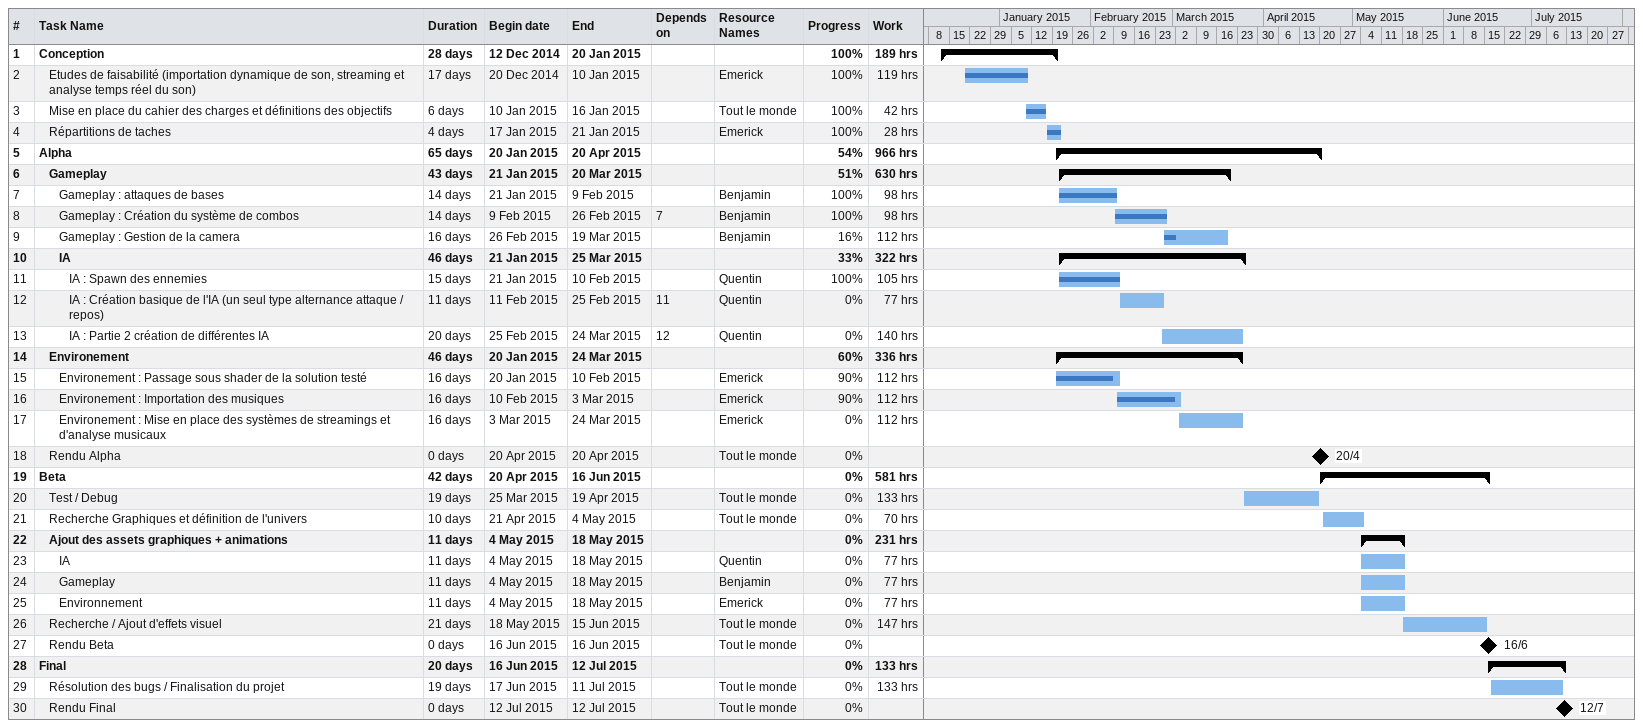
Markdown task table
| ID | Level | Task | Duration | Start | Finish | Predecessors | Resources | % complete | Work (h) |
|---|---|---|---|---|---|---|---|---|---|
| 1 | 1 | **Conception** | 28d | 2014-12-12 | 2015-01-20 |  |  | 100 | 189 |
| 2 | 2 | Etudes de faisabilité (importation dynamique de son, streaming et analyse temps réel du son) | 17d | 2014-12-20 | 2015-01-10 |  | Emerick | 100 | 119 |
| 3 | 2 | Mise en place du cahier des charges et définitions des objectifs | 6d | 2015-01-10 | 2015-01-16 |  | Tout le monde | 100 | 42 |
| 4 | 2 | Répartitions de taches | 4d | 2015-01-17 | 2015-01-21 |  | Emerick | 100 | 28 |
| 5 | 1 | **Alpha** | 65d | 2015-01-20 | 2015-04-20 |  |  | 54 | 966 |
| 6 | 2 | **Gameplay** | 43d | 2015-01-21 | 2015-03-20 |  |  | 51 | 630 |
| 7 | 3 | Gameplay : attaques de bases | 14d | 2015-01-21 | 2015-02-09 |  | Benjamin | 100 | 98 |
| 8 | 3 | Gameplay : Création du système de combos | 14d | 2015-02-09 | 2015-02-26 | 7 | Benjamin | 100 | 98 |
| 9 | 3 | Gameplay : Gestion de la camera | 16d | 2015-02-26 | 2015-03-19 |  | Benjamin | 16 | 112 |
| 10 | 3 | **IA** | 46d | 2015-01-21 | 2015-03-25 |  |  | 33 | 322 |
| 11 | 4 | IA : Spawn des ennemies | 15d | 2015-01-21 | 2015-02-10 |  | Quentin | 100 | 105 |
| 12 | 4 | IA : Création basique de l'IA (un seul type alternance attaque / repos) | 11d | 2015-02-11 | 2015-02-25 | 11 | Quentin | 0 | 77 |
| 13 | 4 | IA : Partie 2 création de différentes IA | 20d | 2015-02-25 | 2015-03-24 | 12 | Quentin | 0 | 140 |
| 14 | 2 | **Environement** | 46d | 2015-01-20 | 2015-03-24 |  |  | 60 | 336 |
| 15 | 3 | Environement : Passage sous shader de la solution testé | 16d | 2015-01-20 | 2015-02-10 |  | Emerick | 90 | 112 |
| 16 | 3 | Environement : Importation des musiques | 16d | 2015-02-10 | 2015-03-03 |  | Emerick | 90 | 112 |
| 17 | 3 | Environement : Mise en place des systèmes de streamings et d'analyse musicaux | 16d | 2015-03-03 | 2015-03-24 |  | Emerick | 0 | 112 |
| 18 | 2 | Rendu Alpha | 0d | 2015-04-20 | 2015-04-20 |  | Tout le monde | 0 |  |
| 19 | 1 | **Beta** | 42d | 2015-04-20 | 2015-06-16 |  |  | 0 | 581 |
| 20 | 2 | Test / Debug | 19d | 2015-03-25 | 2015-04-19 |  | Tout le monde | 0 | 133 |
| 21 | 2 | Recherche Graphiques et définition de l'univers | 10d | 2015-04-21 | 2015-05-04 |  | Tout le monde | 0 | 70 |
| 22 | 2 | **Ajout des assets graphiques + animations** | 11d | 2015-05-04 | 2015-05-18 |  |  | 0 | 231 |
| 23 | 3 | IA | 11d | 2015-05-04 | 2015-05-18 |  | Quentin | 0 | 77 |
| 24 | 3 | Gameplay | 11d | 2015-05-04 | 2015-05-18 |  | Benjamin | 0 | 77 |
| 25 | 3 | Environnement | 11d | 2015-05-04 | 2015-05-18 |  | Emerick | 0 | 77 |
| 26 | 2 | Recherche / Ajout d'effets visuel | 21d | 2015-05-18 | 2015-06-15 |  | Tout le monde | 0 | 147 |
| 27 | 2 | Rendu Beta | 0d | 2015-06-16 | 2015-06-16 |  | Tout le monde | 0 |  |
| 28 | 1 | **Final** | 20d | 2015-06-16 | 2015-07-12 |  |  | 0 | 133 |
| 29 | 2 | Résolution des bugs / Finalisation du projet | 19d | 2015-06-17 | 2015-07-11 |  | Tout le monde | 0 | 133 |
| 30 | 2 | Rendu Final | 0d | 2015-07-12 | 2015-07-12 |  | Tout le monde | 0 |  |
